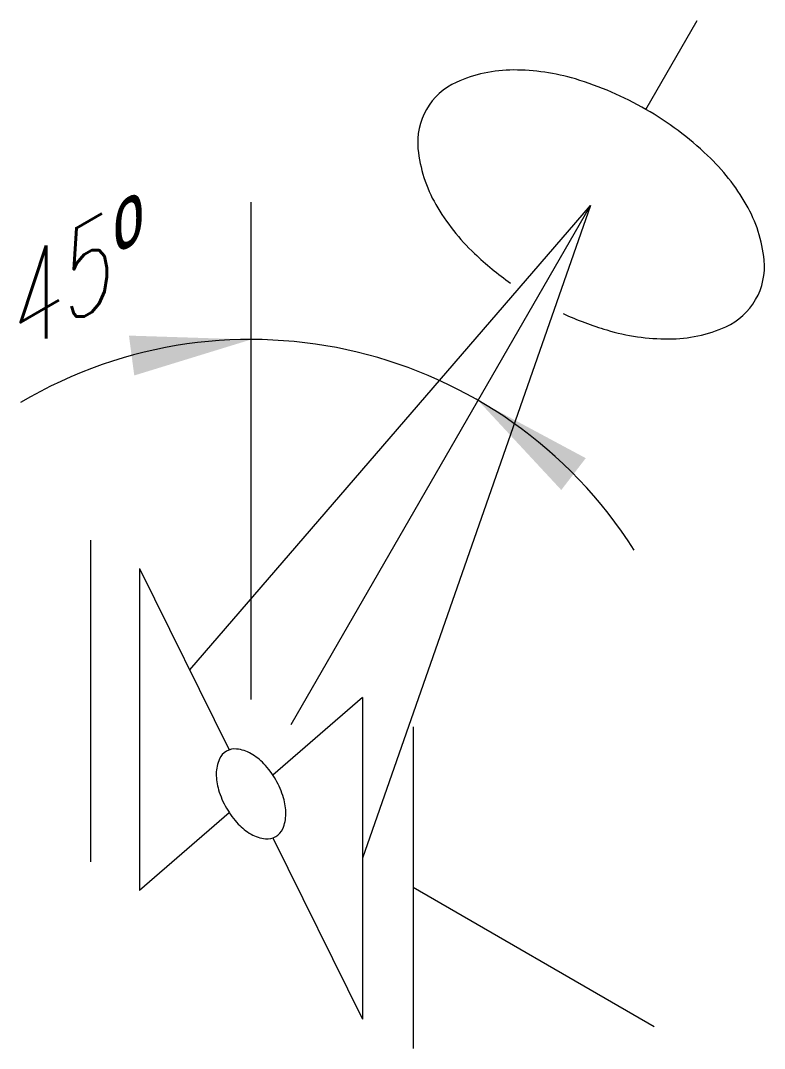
# Model space of a CAD drawing. Header units: millimetres. Extents: x -9999.83 to -9998.9, y -72.7 to -71.42.
import ezdxf

# ---------------------------------------------------------------- set-up
doc = ezdxf.new("R2010")
doc.units = ezdxf.units.MM
doc.layers.add('Tub_iso_válvulas', color=2, linetype='Continuous')
doc.styles.add('ISOPOS80', font='ROMANSBR', dxfattribs={"width": 0.85, "oblique": 30, "height": 2})

msp = doc.modelspace()

# ---------------------------------------------------------------- linework, layer by layer
msp.add_line((-9999.0407, -72.671), (-9999.3403, -72.498))
at = {"layer": 'Tub_iso_válvulas', "color": 1}
for p, q in [((-9999.0508, -71.5303), (-9998.987, -71.4198)), ((-9999.6184, -72.2274), (-9999.1198, -71.6499)), ((-9999.5422, -72.264), (-9999.5422, -71.6456)), ((-9999.4924, -72.2952), (-9999.1198, -71.6499)), ((-9999.1198, -71.6499), (-9999.4035, -72.4615))]:
    msp.add_line(p, q, dxfattribs=at)
at = {"layer": 'Tub_iso_válvulas'}
for p, q in [((-9999.7419, -72.0661), (-9999.7419, -72.4661)), ((-9999.6809, -72.1014), (-9999.6809, -72.5014)), ((-9999.6809, -72.1014), (-9999.5692, -72.3268)), ((-9999.4035, -72.2615), (-9999.5151, -72.3581)), ((-9999.4035, -72.2615), (-9999.4035, -72.6615)), ((-9999.3403, -72.298), (-9999.3403, -72.698)), ((-9999.5692, -72.4049), (-9999.6809, -72.5014)), ((-9999.5151, -72.4361), (-9999.4035, -72.6615))]:
    msp.add_line(p, q, dxfattribs=at)
at = {"layer": 'Tub_iso_válvulas', "color": 1}
msp.add_lwpolyline([(-9999.1536, -71.7843, 0.035485), (-9999.0995, -71.8046, 0.072341), (-9999.0225, -71.8158, 0.106617), (-9998.9513, -71.8005, 0.156851), (-9998.9142, -71.7669, 0.156851), (-9998.9036, -71.7179, 0.106617), (-9998.9259, -71.6486, 0.072341), (-9998.9741, -71.5875, 0.058752), (-9999.0508, -71.5303, 0.058752), (-9999.1386, -71.4925, 0.072341), (-9999.2156, -71.4813, 0.106617), (-9999.2867, -71.4967, 0.156851), (-9999.3239, -71.5303, 0.156851), (-9999.3344, -71.5793, 0.106617), (-9999.3122, -71.6486, 0.072341), (-9999.264, -71.7097, 0.035412), (-9999.2193, -71.7463, 0.058752)], format="xyb", dxfattribs=at)
at = {"layer": 'Tub_iso_válvulas'}
msp.add_lwpolyline([(-9999.5728, -72.3991, 0.058752), (-9999.558, -72.419, 0.072341), (-9999.5422, -72.4315, 0.106617), (-9999.5242, -72.4372, 0.156851), (-9999.5115, -72.4345, 0.156851), (-9999.5028, -72.4249, 0.106617), (-9999.4989, -72.4065, 0.072341), (-9999.5018, -72.3865, 0.058752), (-9999.5115, -72.3638, 0.058752), (-9999.5263, -72.3439, 0.072341), (-9999.5422, -72.3315, 0.106617), (-9999.5601, -72.3257, 0.156851), (-9999.5728, -72.3284, 0.156851), (-9999.5815, -72.338, 0.106617), (-9999.5855, -72.3565, 0.072341), (-9999.5826, -72.3764, 0.058752)], format="xyb", close=True, dxfattribs=at)
at = {"layer": 'Tub_iso_válvulas', "color": 1}
msp.add_arc((-9999.5422, -72.3815), 0.565, 32.4219, 120.5147, dxfattribs=at)
for points in [[(-9999.6941, -71.8116), (-9999.6875, -71.8612), (-9999.5422, -71.8165)], [(-9999.1561, -72.0036), (-9999.1256, -71.964), (-9999.2597, -71.8922)]]:
    msp.add_solid(points, dxfattribs=at)

# ---------------------------------------------------------------- texts
at = {"layer": 'Tub_iso_válvulas', "style": 'ISOPOS80', "oblique": 30, "width": 0.85}
msp.add_attdef('45º', (-9999.8383, -71.8389), '45%%D', height=0.1, rotation=30, dxfattribs=at)

doc.saveas('drawing.dxf')
